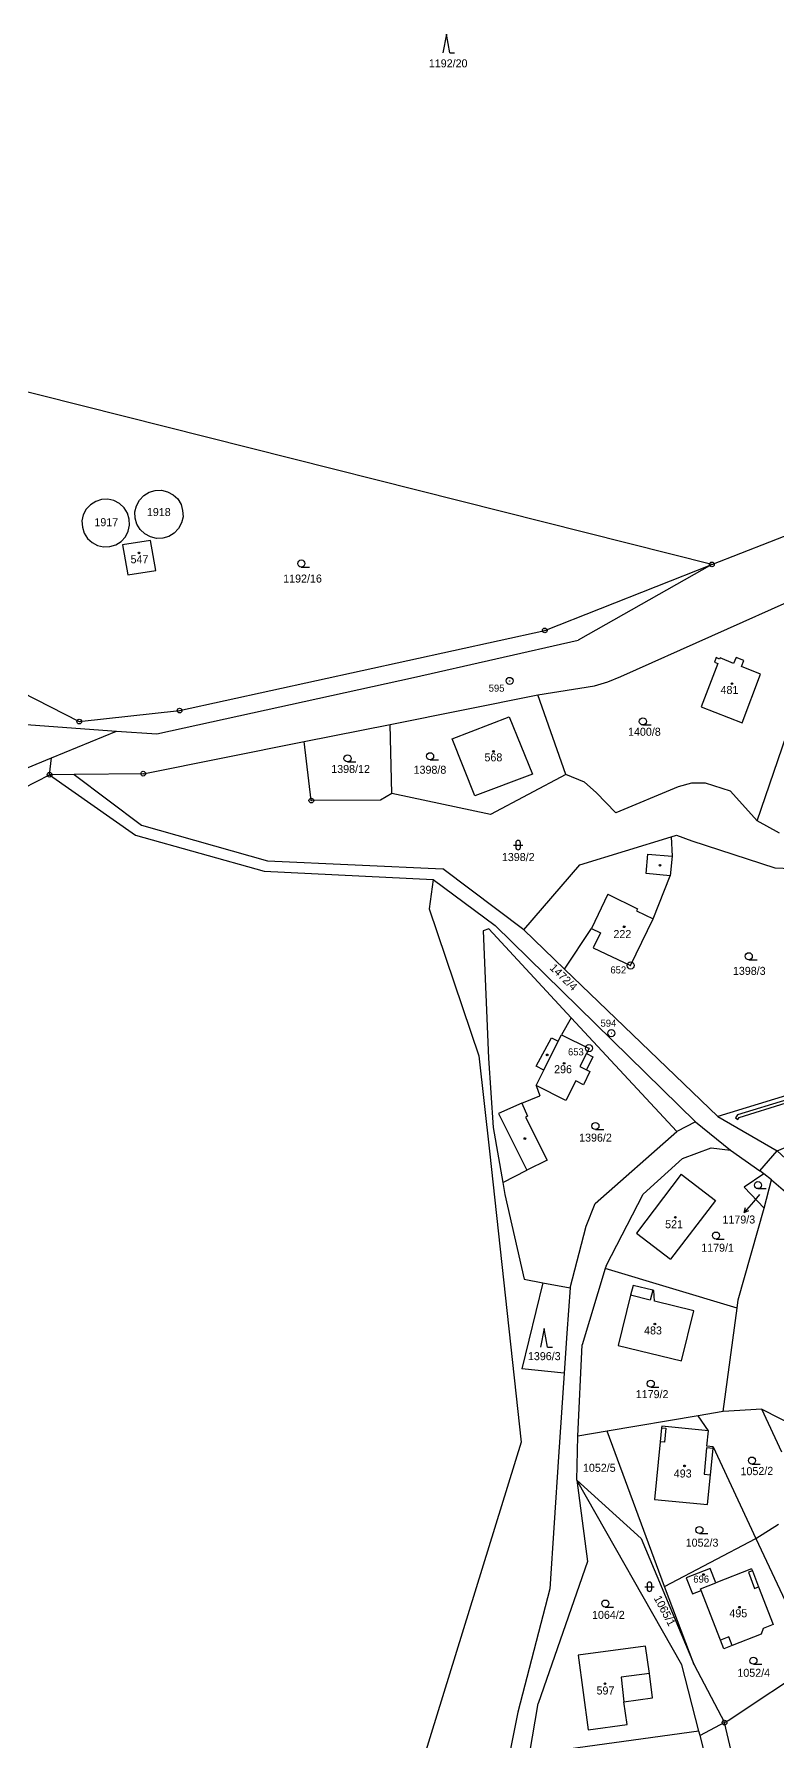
# Model space of a CAD drawing. Extents: x -820725 to -814908, y -1038210 to -1035296.
# Drawn here: x -819084.1 to -818926.1, y -1036843.4 to -1036480.7 of the extents above; entities that cross this region are included whole.
import ezdxf
from ezdxf.enums import TextEntityAlignment as Align

# ---------------------------------------------------------------- set-up
doc = ezdxf.new("R2010")
doc.units = 0
doc.header["$MEASUREMENT"] = 0
doc.linetypes.add('0_051C', pattern=[0])
for name, color, linetype in [('101', 1, 'CONTINUOUS'), ('1016', 1, 'CONTINUOUS'), ('1029', 1, 'CONTINUOUS'), ('105', 1, 'CONTINUOUS'), ('18', 1, 'CONTINUOUS'), ('21800', 1, 'CONTINUOUS'), ('21900', 1, 'CONTINUOUS'), ('23700', 1, 'CONTINUOUS'), ('304', 1, 'CONTINUOUS'), ('308', 1, 'CONTINUOUS'), ('316', 1, 'CONTINUOUS'), ('402', 1, 'CONTINUOUS'), ('404', 1, 'CONTINUOUS')]:
    doc.layers.add(name, color=color, linetype=linetype)

# ---------------------------------------------------------------- blocks, each defined once
blk = doc.blocks.new('4_02$0')
at = {"layer": '404', "color": 255, "linetype": 'Continuous'}
blk.add_circle((-0.01, 0), 0.175, dxfattribs=at)
blk = doc.blocks.new('1029$1')
at = {"layer": '1029', "color": 6, "linetype": 'Continuous'}
for p, q in [((0, 3), (-0.5, 2)), ((0, 0), (0, 3)), ((0, 3), (0.5, 2))]:
    blk.add_line(p, q, dxfattribs=at)
blk = doc.blocks.new('3_04$3')
at = {"layer": '304', "color": 255, "linetype": 'Continuous'}
blk.add_line((0.01, 0), (1.76, 0), dxfattribs=at)
blk.add_circle((0.01, 0.75), 0.75, dxfattribs=at)
blk = doc.blocks.new('3_16$4')
at = {"layer": '316', "color": 255, "linetype": 'Continuous'}
for p, q in [((-1, 1), (1, 1)), ((-0.5, 1.5), (-0.5, 0.5)), ((0.5, 0.5), (0.5, 1.5))]:
    blk.add_line(p, q, dxfattribs=at)
for centre, start, end in [((0, 1.5), 0, 180), ((0, 0.5), 180, 359.9879)]:
    blk.add_arc(centre, 0.5, start, end, dxfattribs=at)
blk = doc.blocks.new('3_08$5')
at = {"layer": '308', "color": 255, "linetype": 'Continuous'}
for p, q in [((0, 4), (-0.75, 0)), ((0.75, 0), (0, 4)), ((0.75, 0), (1.75, 0))]:
    blk.add_line(p, q, dxfattribs=at)
blk = doc.blocks.new('1_01$12')
at = {"layer": '101', "color": 3, "linetype": 'Continuous'}
for radius in [0.75, 0.03]:
    blk.add_circle((0, 0), radius, dxfattribs=at)
blk = doc.blocks.new('1_05$13')
at = {"layer": '105', "color": 3, "linetype": 'Continuous'}
for radius in [0.5, 0.0303]:
    blk.add_circle((0, 0), radius, dxfattribs=at)

msp = doc.modelspace()

# ---------------------------------------------------------------- linework, layer by layer
at = {"layer": '1029', "color": 255, "linetype": 'Continuous'}
msp.add_line((-818929.94, -1036727.17), (-818931.27, -1036728.7), dxfattribs=at)
at = {"layer": '21800', "color": 255, "linetype": 'Continuous'}
for p, q in [((-818954.05, -1036658.94), (-818953.67, -1036654.89)), ((-818953.67, -1036654.89), (-818948.51, -1036655.32)), ((-818948.93, -1036659.46), (-818954.05, -1036658.94)), ((-818962.19, -1036663.39), (-818965.69, -1036670.65)), ((-818962.19, -1036663.39), (-818955.87, -1036666.47)), ((-818955.87, -1036666.47), (-818956.07, -1036666.87)), ((-818956.07, -1036666.87), (-818952.53, -1036668.6)), ((-818977.38, -1036699.91), (-818974.17, -1036693.89)), ((-818974.17, -1036693.89), (-818972.72, -1036694.61)), ((-818972.72, -1036694.61), (-818972.03, -1036693.22)), ((-818975.77, -1036700.71), (-818972.72, -1036694.61)), ((-818966.72, -1036697.23), (-818968.14, -1036699.93)), ((-818977.4, -1036703.98), (-818975.77, -1036700.71)), ((-818975.77, -1036700.71), (-818977.38, -1036699.91)), ((-818968.14, -1036699.93), (-818966.75, -1036700.66)), ((-818980.48, -1036707.75), (-818985.44, -1036709.96)), ((-818985.44, -1036709.96), (-818979.43, -1036721.96)), ((-818953.2, -1036749.58), (-818957.35, -1036748.56)), ((-818952.65, -1036747.5), (-818953.2, -1036749.58)), ((-818950.77, -1036776.71), (-818949.88, -1036776.8)), ((-818949.88, -1036776.8), (-818950.17, -1036779.75)), ((-818950.17, -1036779.75), (-818951.06, -1036779.67)), ((-818941.19, -1036780.97), (-818941.73, -1036786.54)), ((-818939.84, -1036781.1), (-818941.19, -1036780.97)), ((-818941.73, -1036786.54), (-818940.39, -1036786.67)), ((-818931.48, -1036807.06), (-818932.33, -1036807.39)), ((-818932.33, -1036807.39), (-818931, -1036810.8)), ((-818931, -1036810.8), (-818930.15, -1036810.47)), ((-818936.48, -1036821.07), (-818938.26, -1036821.77)), ((-818935.74, -1036822.95), (-818936.48, -1036821.07)), ((-818953.37, -1036828.86), (-818959.38, -1036829.66)), ((-818959.38, -1036829.66), (-818958.78, -1036834.87))]:
    msp.add_line(p, q, dxfattribs=at)
at = {"layer": '21900', "color": 3, "linetype": 'Continuous'}
for p, q in [((-818940.09, -1036593.33), (-819111.49, -1036550.18)), ((-819060.8, -1036578.71), (-819059.65, -1036578)), ((-819059.65, -1036578), (-819058.38, -1036577.61)), ((-819058.38, -1036577.61), (-819057.03, -1036577.57)), ((-819057.03, -1036577.57), (-819055.73, -1036577.88)), ((-819055.73, -1036577.88), (-819054.55, -1036578.52)), ((-819073.01, -1036581.63), (-819073.62, -1036582.8)), ((-819072.12, -1036580.66), (-819073.01, -1036581.63)), ((-819070.99, -1036579.95), (-819072.12, -1036580.66)), ((-819069.73, -1036579.55), (-819070.99, -1036579.95)), ((-819068.4, -1036579.49), (-819069.73, -1036579.55)), ((-819067.11, -1036579.78), (-819068.4, -1036579.49)), ((-819065.94, -1036580.39), (-819067.11, -1036579.78)), ((-819064.97, -1036581.29), (-819065.94, -1036580.39)), ((-819064.25, -1036582.41), (-819064.97, -1036581.29)), ((-819062.66, -1036582.18), (-819062.35, -1036580.87)), ((-819062.35, -1036580.87), (-819061.71, -1036579.69)), ((-819061.71, -1036579.69), (-819060.8, -1036578.71)), ((-819054.55, -1036578.52), (-819053.57, -1036579.43)), ((-819053.57, -1036579.43), (-819052.86, -1036580.58)), ((-819052.86, -1036580.58), (-819052.54, -1036581.85)), ((-819052.54, -1036581.85), (-819052.43, -1036583.2)), ((-819073.62, -1036582.8), (-819073.91, -1036584.09)), ((-819073.91, -1036584.09), (-819073.82, -1036585.41)), ((-819073.82, -1036585.41), (-819073.46, -1036586.69)), ((-819063.9, -1036583.69), (-819064.25, -1036582.41)), ((-819064.08, -1036586.29), (-819063.79, -1036585)), ((-819063.79, -1036585), (-819063.9, -1036583.69)), ((-819062.6, -1036583.53), (-819062.66, -1036582.18)), ((-819062.23, -1036584.79), (-819062.6, -1036583.53)), ((-819061.53, -1036585.94), (-819062.23, -1036584.79)), ((-819053.38, -1036585.69), (-819054.29, -1036586.67)), ((-819052.74, -1036584.5), (-819053.38, -1036585.69)), ((-819052.43, -1036583.2), (-819052.74, -1036584.5)), ((-819073.46, -1036586.69), (-819072.75, -1036587.82)), ((-819072.75, -1036587.82), (-819071.76, -1036588.7)), ((-819071.76, -1036588.7), (-819070.59, -1036589.31)), ((-819070.59, -1036589.31), (-819069.3, -1036589.61)), ((-819067.97, -1036589.55), (-819066.7, -1036589.16)), ((-819066.7, -1036589.16), (-819065.6, -1036588.45)), ((-819065.6, -1036588.45), (-819064.69, -1036587.47)), ((-819059.32, -1036588.22), (-819065.31, -1036589.16)), ((-819065.31, -1036589.16), (-819064.2, -1036595.55)), ((-819064.69, -1036587.47), (-819064.08, -1036586.29)), ((-819060.55, -1036586.85), (-819061.53, -1036585.94)), ((-819059.36, -1036587.49), (-819060.55, -1036586.85)), ((-819058.06, -1036587.8), (-819059.36, -1036587.49)), ((-819058.24, -1036594.59), (-819059.32, -1036588.22)), ((-819056.71, -1036587.76), (-819058.06, -1036587.8)), ((-819055.44, -1036587.37), (-819056.71, -1036587.76)), ((-819054.29, -1036586.67), (-819055.44, -1036587.37)), ((-818940.09, -1036593.33), (-818921.59, -1036586.13)), ((-819069.3, -1036589.61), (-819067.97, -1036589.55)), ((-819064.2, -1036595.55), (-819058.24, -1036594.59)), ((-818975.6, -1036607.36), (-818940.09, -1036593.33)), ((-818940.09, -1036593.33), (-818968.51, -1036609.42)), ((-818959.43, -1036617.13), (-818920.76, -1036599.88)), ((-819053.16, -1036624.36), (-818975.6, -1036607.36)), ((-819003.46, -1036617.36), (-818968.51, -1036609.42)), ((-818938.79, -1036614.36), (-818942.36, -1036623.59)), ((-818939.18, -1036613.13), (-818939.54, -1036614.07)), ((-818939.54, -1036614.07), (-818938.79, -1036614.36)), ((-818938.43, -1036613.42), (-818939.18, -1036613.13)), ((-818938.34, -1036613.19), (-818938.43, -1036613.42)), ((-818935.47, -1036614.35), (-818938.34, -1036613.19)), ((-818934.95, -1036613.07), (-818935.47, -1036614.35)), ((-818933.3, -1036613.74), (-818934.95, -1036613.07)), ((-818933.82, -1036615.02), (-818933.3, -1036613.74)), ((-819058, -1036629.32), (-819003.46, -1036617.36)), ((-818965.05, -1036619.11), (-818962.22, -1036618.25)), ((-818962.22, -1036618.25), (-818959.43, -1036617.13)), ((-818929.78, -1036616.66), (-818933.82, -1036615.02)), ((-818933.64, -1036626.96), (-818929.78, -1036616.66)), ((-819086.84, -1036620.36), (-819074.49, -1036626.71)), ((-819008.44, -1036627.31), (-818977.06, -1036621.06)), ((-818977.06, -1036621.06), (-818965.05, -1036619.11)), ((-818971.11, -1036637.94), (-818977.06, -1036621.06)), ((-818930.43, -1036647.77), (-818920.72, -1036619.28)), ((-819074.49, -1036626.71), (-819053.16, -1036624.36)), ((-818942.36, -1036623.59), (-818933.64, -1036626.96)), ((-819088.59, -1036627.12), (-819066.58, -1036628.71)), ((-819080.37, -1036634.42), (-819066.58, -1036628.71)), ((-819066.58, -1036628.71), (-819058, -1036629.32)), ((-819026.67, -1036630.94), (-819008.44, -1036627.31)), ((-819008.07, -1036641.97), (-819008.44, -1036627.31)), ((-818995.26, -1036630.35), (-818983.12, -1036625.73)), ((-818983.12, -1036625.73), (-818978.22, -1036637.85)), ((-819060.9, -1036637.77), (-819026.67, -1036630.94)), ((-819025.18, -1036643.48), (-819026.67, -1036630.94)), ((-818990.44, -1036642.5), (-818995.26, -1036630.35)), ((-819095.75, -1036640.78), (-819080.37, -1036634.42)), ((-819080.8, -1036637.99), (-819080.37, -1036634.42)), ((-819096.73, -1036646.19), (-819080.8, -1036637.99)), ((-819075.59, -1036637.93), (-819080.8, -1036637.99)), ((-819080.8, -1036637.99), (-819062.51, -1036650.85)), ((-819060.9, -1036637.77), (-819075.59, -1036637.93)), ((-819075.59, -1036637.93), (-819061.24, -1036648.71)), ((-818978.22, -1036637.85), (-818990.44, -1036642.5)), ((-818971.11, -1036637.94), (-818987.09, -1036646.42)), ((-818967.17, -1036639.58), (-818971.11, -1036637.94)), ((-818964.67, -1036641.74), (-818967.17, -1036639.58)), ((-818944.39, -1036639.81), (-818947.22, -1036640.6)), ((-818941.46, -1036639.81), (-818944.39, -1036639.81)), ((-818936.16, -1036641.48), (-818941.46, -1036639.81)), ((-819010.5, -1036643.4), (-819025.18, -1036643.48)), ((-819008.07, -1036641.97), (-819010.5, -1036643.4)), ((-818987.09, -1036646.42), (-819008.07, -1036641.97)), ((-818960.47, -1036646.12), (-818964.67, -1036641.74)), ((-818947.22, -1036640.6), (-818960.47, -1036646.12)), ((-818930.43, -1036647.77), (-818936.16, -1036641.48)), ((-819062.51, -1036650.85), (-819035.17, -1036658.51)), ((-819061.24, -1036648.71), (-819034.52, -1036656.26)), ((-818948.73, -1036651.2), (-818947.59, -1036650.85)), ((-818947.59, -1036650.85), (-818944.34, -1036652.05)), ((-818925.71, -1036650.39), (-818930.43, -1036647.77)), ((-818968.15, -1036657.16), (-818948.73, -1036651.2)), ((-818948.73, -1036651.2), (-818948.51, -1036655.32)), ((-818944.34, -1036652.05), (-818926.73, -1036657.77)), ((-819034.52, -1036656.26), (-818997.25, -1036657.98)), ((-818980.06, -1036670.95), (-818997.25, -1036657.98)), ((-818980.06, -1036670.95), (-818968.15, -1036657.16)), ((-818948.51, -1036655.32), (-818948.93, -1036659.46)), ((-818926.73, -1036657.77), (-818919.7, -1036658.03)), ((-819035.17, -1036658.51), (-818999.3, -1036660.25)), ((-818999.3, -1036660.25), (-819000.17, -1036666.45)), ((-818999.3, -1036660.25), (-818986.11, -1036670.02)), ((-818952.53, -1036668.6), (-818948.93, -1036659.46)), ((-819000.17, -1036666.45), (-818989.57, -1036697.73)), ((-818957.35, -1036678.49), (-818952.53, -1036668.6)), ((-818987.45, -1036670.75), (-818988.67, -1036671.16)), ((-818988.67, -1036671.16), (-818987.57, -1036698.17)), ((-818969.96, -1036689.61), (-818987.45, -1036670.75)), ((-818986.11, -1036670.02), (-818943.57, -1036711.73)), ((-818980.06, -1036670.95), (-818971.39, -1036679.28)), ((-818971.39, -1036679.28), (-818965.69, -1036670.65)), ((-818965.69, -1036670.65), (-818963.77, -1036671.56)), ((-818963.77, -1036671.56), (-818965.28, -1036674.75)), ((-818965.28, -1036674.75), (-818957.35, -1036678.49)), ((-818971.39, -1036679.28), (-818938.82, -1036710.57)), ((-818969.96, -1036689.61), (-818972.03, -1036693.22)), ((-818947.53, -1036713.8), (-818969.96, -1036689.61)), ((-818972.03, -1036693.22), (-818966.17, -1036696.12)), ((-818989.57, -1036697.73), (-818987.33, -1036717.94)), ((-818965.39, -1036697.89), (-818966.75, -1036700.66)), ((-818966.17, -1036696.12), (-818966.72, -1036697.23)), ((-818966.72, -1036697.23), (-818965.39, -1036697.89)), ((-818987.57, -1036698.17), (-818986.56, -1036712.92)), ((-818966.01, -1036701.05), (-818967.36, -1036703.87)), ((-818966.75, -1036700.66), (-818966.01, -1036701.05)), ((-818971.08, -1036707.18), (-818977.4, -1036703.98)), ((-818977.4, -1036703.98), (-818976.61, -1036706.22)), ((-818968.98, -1036703.04), (-818971.08, -1036707.18)), ((-818967.36, -1036703.87), (-818968.98, -1036703.04)), ((-818915.84, -1036703.57), (-818938.82, -1036710.57)), ((-818980.48, -1036707.75), (-818976.61, -1036706.22)), ((-818980.48, -1036707.75), (-818979.24, -1036710.53)), ((-818979.24, -1036710.53), (-818979.65, -1036710.71)), ((-818979.65, -1036710.71), (-818975.11, -1036719.87)), ((-818943.57, -1036711.73), (-818947.53, -1036713.8)), ((-818943.57, -1036711.73), (-818936.15, -1036717.7)), ((-818938.82, -1036710.57), (-818926.19, -1036717.9)), ((-818986.56, -1036712.92), (-818984.52, -1036724.61)), ((-818964.88, -1036729.08), (-818947.53, -1036713.8)), ((-818987.33, -1036717.94), (-818980.63, -1036779.72)), ((-818975.11, -1036719.87), (-818979.43, -1036721.96)), ((-818954.69, -1036727.11), (-818946.34, -1036719.47)), ((-818946.34, -1036719.47), (-818940.24, -1036717.22)), ((-818940.24, -1036717.22), (-818936.15, -1036717.7)), ((-818936.15, -1036717.7), (-818929.88, -1036722.15)), ((-818929.88, -1036722.15), (-818926.19, -1036717.9)), ((-818926.19, -1036717.9), (-818924.53, -1036717.15)), ((-818922.61, -1036721.22), (-818926.19, -1036717.9)), ((-818984.52, -1036724.61), (-818979.43, -1036721.96)), ((-818946.6, -1036722.86), (-818956.13, -1036735.34)), ((-818946.6, -1036722.86), (-818939.3, -1036728.43)), ((-818929.06, -1036722.79), (-818933.25, -1036725.57)), ((-818929.06, -1036722.79), (-818929.88, -1036722.15)), ((-818927.43, -1036724.06), (-818929.06, -1036722.79)), ((-818984.52, -1036724.61), (-818984.08, -1036727.15)), ((-818962.57, -1036742.28), (-818954.69, -1036727.11)), ((-818933.25, -1036725.57), (-818929, -1036730.08)), ((-818929, -1036730.08), (-818927.43, -1036724.06)), ((-818984.08, -1036727.15), (-818979.94, -1036745.16)), ((-818966.77, -1036733.9), (-818964.88, -1036729.08)), ((-818939.3, -1036728.43), (-818948.84, -1036740.86)), ((-818934.51, -1036749.55), (-818929, -1036730.08)), ((-818970.21, -1036746.96), (-818966.77, -1036733.9)), ((-818956.13, -1036735.34), (-818948.84, -1036740.86)), ((-818979.94, -1036745.16), (-818976, -1036745.89)), ((-818962.75, -1036742.88), (-818967.61, -1036759.06)), ((-818962.57, -1036742.28), (-818962.75, -1036742.88)), ((-818934.74, -1036751.26), (-818962.75, -1036742.88)), ((-818976, -1036745.89), (-818980.49, -1036764.16)), ((-818976, -1036745.89), (-818970.21, -1036746.96)), ((-818970.21, -1036746.96), (-818970.89, -1036756.61)), ((-818957.35, -1036748.56), (-818959.97, -1036759.19)), ((-818956.83, -1036746.47), (-818957.35, -1036748.56)), ((-818952.65, -1036747.5), (-818956.83, -1036746.47)), ((-818952.43, -1036747.55), (-818952.65, -1036747.5)), ((-818952.26, -1036749.81), (-818952.43, -1036747.55)), ((-818943.95, -1036751.85), (-818952.26, -1036749.81)), ((-818946.57, -1036762.48), (-818943.95, -1036751.85)), ((-818937.65, -1036773.22), (-818934.74, -1036751.26)), ((-818934.74, -1036751.26), (-818934.51, -1036749.55)), ((-818970.89, -1036756.61), (-818971.46, -1036765.1)), ((-818968.56, -1036778.47), (-818967.61, -1036759.06)), ((-818959.97, -1036759.19), (-818946.57, -1036762.48)), ((-818971.46, -1036765.1), (-818980.49, -1036764.16)), ((-818971.46, -1036765.1), (-818972.65, -1036782.88)), ((-818943.01, -1036774.13), (-818962.33, -1036777.41)), ((-818937.65, -1036773.22), (-818943.01, -1036774.13)), ((-818940.83, -1036777.32), (-818943.01, -1036774.13)), ((-818929.49, -1036772.76), (-818937.65, -1036773.22)), ((-818929.49, -1036772.76), (-818900.37, -1036787.51)), ((-818925.2, -1036781.9), (-818929.49, -1036772.76)), ((-818962.33, -1036777.41), (-818968.56, -1036778.47)), ((-818950.14, -1036810.41), (-818962.33, -1036777.41)), ((-818950.77, -1036776.71), (-818951.06, -1036779.67)), ((-818950.74, -1036776.36), (-818950.77, -1036776.71)), ((-818940.83, -1036777.32), (-818950.74, -1036776.36)), ((-818941.16, -1036780.62), (-818940.83, -1036777.32)), ((-818980.63, -1036779.72), (-819025.1, -1036923.73)), ((-818968.75, -1036787.8), (-818968.56, -1036778.47)), ((-818951.06, -1036779.67), (-818952.26, -1036791.92)), ((-818939.81, -1036780.75), (-818941.16, -1036780.62)), ((-818940.39, -1036786.67), (-818939.84, -1036781.1)), ((-818939.84, -1036781.1), (-818939.81, -1036780.75)), ((-818939.81, -1036780.75), (-818930.73, -1036800.21)), ((-818972.65, -1036782.88), (-818974.52, -1036810.9)), ((-818968.75, -1036787.8), (-818966.52, -1036805.12)), ((-818968.75, -1036787.8), (-818955.11, -1036800.2)), ((-818946.48, -1036827.04), (-818968.75, -1036787.8)), ((-818941.01, -1036793.02), (-818940.39, -1036786.67)), ((-818952.26, -1036791.92), (-818941.01, -1036793.02)), ((-818930.73, -1036800.21), (-818925.94, -1036797.15)), ((-818955.11, -1036800.2), (-818943.87, -1036827.04)), ((-818950.14, -1036810.41), (-818930.73, -1036800.21)), ((-818930.73, -1036800.21), (-818918.26, -1036826.69)), ((-818966.52, -1036805.12), (-818976.99, -1036835.26)), ((-818940.45, -1036806.56), (-818945.51, -1036808.56)), ((-818939.24, -1036809.64), (-818940.45, -1036806.56)), ((-818931.63, -1036806.68), (-818939.24, -1036809.64)), ((-818931.63, -1036806.68), (-818931.48, -1036807.06)), ((-818943.87, -1036827.04), (-818950.14, -1036810.41)), ((-818945.51, -1036808.56), (-818944.23, -1036811.97)), ((-818942.49, -1036810.91), (-818939.24, -1036809.64)), ((-818931.48, -1036807.06), (-818930.15, -1036810.47)), ((-818930.15, -1036810.47), (-818927.04, -1036818.48)), ((-818974.52, -1036810.9), (-818981.31, -1036837.11)), ((-818944.23, -1036811.97), (-818942.35, -1036811.27)), ((-818942.35, -1036811.27), (-818942.49, -1036810.91)), ((-818938.26, -1036821.77), (-818942.35, -1036811.27)), ((-818929.6, -1036820.56), (-818935.74, -1036822.95)), ((-818929.18, -1036819.31), (-818929.6, -1036820.56)), ((-818927.04, -1036818.48), (-818929.18, -1036819.31)), ((-818954.18, -1036823.08), (-818968.49, -1036824.99)), ((-818968.49, -1036824.99), (-818966.39, -1036840.84)), ((-818953.37, -1036828.86), (-818954.18, -1036823.08)), ((-818937.53, -1036823.65), (-818938.26, -1036821.77)), ((-818935.74, -1036822.95), (-818937.53, -1036823.65)), ((-818942.85, -1036841.1), (-818946.48, -1036827.04)), ((-818943.87, -1036827.04), (-818937.39, -1036839.3)), ((-818936.65, -1036838.83), (-818918.26, -1036826.69)), ((-818952.72, -1036834.03), (-818953.37, -1036828.86)), ((-818978.8, -1036846.06), (-818976.99, -1036835.26)), ((-818958.78, -1036834.87), (-818952.72, -1036834.03)), ((-818958.11, -1036839.69), (-818958.78, -1036834.87)), ((-818981.31, -1036837.11), (-818989.9, -1036879.54)), ((-818937.39, -1036839.3), (-818942.6, -1036842.07)), ((-818937.39, -1036839.3), (-818936.65, -1036838.83)), ((-818935.68, -1036846.48), (-818937.39, -1036839.3)), ((-818942.85, -1036841.1), (-818978.8, -1036846.06)), ((-818966.39, -1036840.84), (-818958.11, -1036839.69)), ((-818942.6, -1036842.07), (-818942.85, -1036841.1)), ((-818941.59, -1036845.97), (-818942.6, -1036842.07))]:
    msp.add_line(p, q, dxfattribs=at)
msp.add_lwpolyline([(-818927.43, -1036724.06), (-818923.92, -1036726.98), (-818884.6, -1036764.34)], dxfattribs=at)
at = {"layer": '23700', "color": 255, "linetype": '0_051C'}
msp.add_lwpolyline([(-818923.97, -1036706.96), (-818934.64, -1036710.26), (-818935.09, -1036710.88), (-818934.6, -1036711.23), (-818934.28, -1036710.78), (-818924.31, -1036707.7)], dxfattribs=at)

# ---------------------------------------------------------------- block references
at = {"layer": '101', "color": 0, "linetype": 'ByBlock'}
for p in [(-818983.06, -1036618.07), (-818957.33, -1036678.51), (-818961.45, -1036692.88), (-818966.19, -1036696.07)]:
    msp.add_blockref('1_01$12', p, dxfattribs=at)
at = {"layer": '1029', "color": 0, "linetype": 'ByBlock', "rotation": 139}
msp.add_blockref('1029$1', (-818931.27, -1036728.7), dxfattribs=at)
at = {"layer": '105', "color": 0, "linetype": 'ByBlock'}
for p in [(-818940.09, -1036593.33), (-818975.6, -1036607.36), (-819053.16, -1036624.36), (-819074.49, -1036626.71), (-819080.8, -1036637.99), (-819060.9, -1036637.77), (-819025.18, -1036643.48), (-818937.39, -1036839.3)]:
    msp.add_blockref('1_05$13', p, dxfattribs=at)
at = {"layer": '304', "color": 0, "linetype": 'ByBlock'}
for p in [(-819027.32, -1036593.89), (-818954.76, -1036627.43), (-819017.5, -1036635.28), (-818999.95, -1036634.81), (-818932.25, -1036677.29), (-818964.83, -1036713.35), (-818930.3, -1036725.9), (-818939.21, -1036736.62), (-818953.08, -1036768.08), (-818931.58, -1036784.4), (-818942.73, -1036799.15), (-818962.73, -1036814.78), (-818931.26, -1036826.92)]:
    msp.add_blockref('3_04$3', p, dxfattribs=at)
at = {"layer": '308', "color": 0, "linetype": 'ByBlock'}
for p in [(-818996.49, -1036484.71), (-818975.72, -1036759.6)]:
    msp.add_blockref('3_08$5', p, dxfattribs=at)
at = {"layer": '316', "color": 0, "linetype": 'ByBlock'}
for p in [(-818981.26, -1036653.93), (-818953.36, -1036811.45)]:
    msp.add_blockref('3_16$4', p, dxfattribs=at)
at = {"layer": '402', "color": 0, "linetype": 'ByBlock'}
for p in [(-818951.1, -1036657.21), (-818975.05, -1036697.5), (-818979.8, -1036715.27)]:
    msp.add_blockref('4_02$0', p, dxfattribs=at)
at = {"layer": '404', "color": 0, "linetype": 'ByBlock'}
for p in [(-819061.8, -1036590.88), (-818935.78, -1036618.64), (-818986.48, -1036633.06), (-818958.69, -1036670.29), (-818971.47, -1036699.29), (-818947.83, -1036731.99), (-818952.18, -1036754.66), (-818945.88, -1036784.78), (-818941.85, -1036807.87), (-818934.22, -1036814.8), (-818962.78, -1036831.05)]:
    msp.add_blockref('4_02$0', p, dxfattribs=at)

# ---------------------------------------------------------------- texts
at = {"layer": '1016', "color": 174, "linetype": 'Continuous'}
for s, p in [('595', (-818984.15, -1036619.61)), ('652', (-818958.29, -1036679.45)), ('594', (-818960.39, -1036690.76)), ('653', (-818967.3, -1036696.86))]:
    msp.add_text(s, height=1.5, dxfattribs=at).set_placement(p, align=Align.MIDDLE_RIGHT)
at = {"layer": '18', "color": 255, "linetype": 'Continuous'}
for s, height, p in [('1192/20', 1.7, (-818996.11, -1036488.27)), ('1918', 1.7, (-819057.59, -1036583.57)), ('1917', 1.7, (-819068.74, -1036585.72)), ('547', 1.7, (-819061.69, -1036593.59)), ('1192/16', 1.7, (-819027.05, -1036597.69)), ('481', 1.7, (-818936.35, -1036621.35)), ('1400/8', 1.7, (-818954.42, -1036630.23)), ('1398/12', 1.7, (-819016.84, -1036638.14)), ('1398/8', 1.7, (-818999.98, -1036638.3)), ('568', 1.7, (-818986.5, -1036635.66)), ('1398/2', 1.7, (-818981.22, -1036656.84)), ('222', 1.7, (-818959.1, -1036673.2)), ('1398/3', 1.7, (-818932.14, -1036681.01)), ('296', 1.7, (-818971.7, -1036701.9)), ('1396/2', 1.7, (-818964.81, -1036716.43)), ('521', 1.7, (-818948.12, -1036734.82)), ('1179/1', 1.7, (-818938.87, -1036739.81)), ('483', 1.7, (-818952.59, -1036757.38)), ('1396/3', 1.7, (-818975.69, -1036762.84)), ('1179/2', 1.7, (-818952.78, -1036770.91)), ('1052/5', 1.7, (-818964, -1036786.55)), ('493', 1.7, (-818946.28, -1036787.76)), ('1052/3', 1.7, (-818942.17, -1036802.45)), ('696', 1.5, (-818942.35, -1036810.03)), ('1064/2', 1.7, (-818962.07, -1036817.79)), ('495', 1.7, (-818934.47, -1036817.45)), ('1052/4', 1.7, (-818931.19, -1036830.09)), ('597', 1.7, (-818962.69, -1036833.85))]:
    msp.add_text(s, height=height, dxfattribs=at).set_placement(p, align=Align.BOTTOM_CENTER)
for s, rotation, p in [('1472/4', 316, (-818972.52, -1036681.96)), ('1052/2', 1, (-818930.5, -1036787.25)), ('1065/1', 298, (-818951.29, -1036816.18))]:
    msp.add_text(s, height=1.7, rotation=rotation, dxfattribs=at).set_placement(p, align=Align.BOTTOM_CENTER)
msp.add_text('1179/3', height=1.7, dxfattribs=at).set_placement((-818930.88, -1036731.61), align=Align.TOP_RIGHT)

doc.saveas('drawing.dxf')
